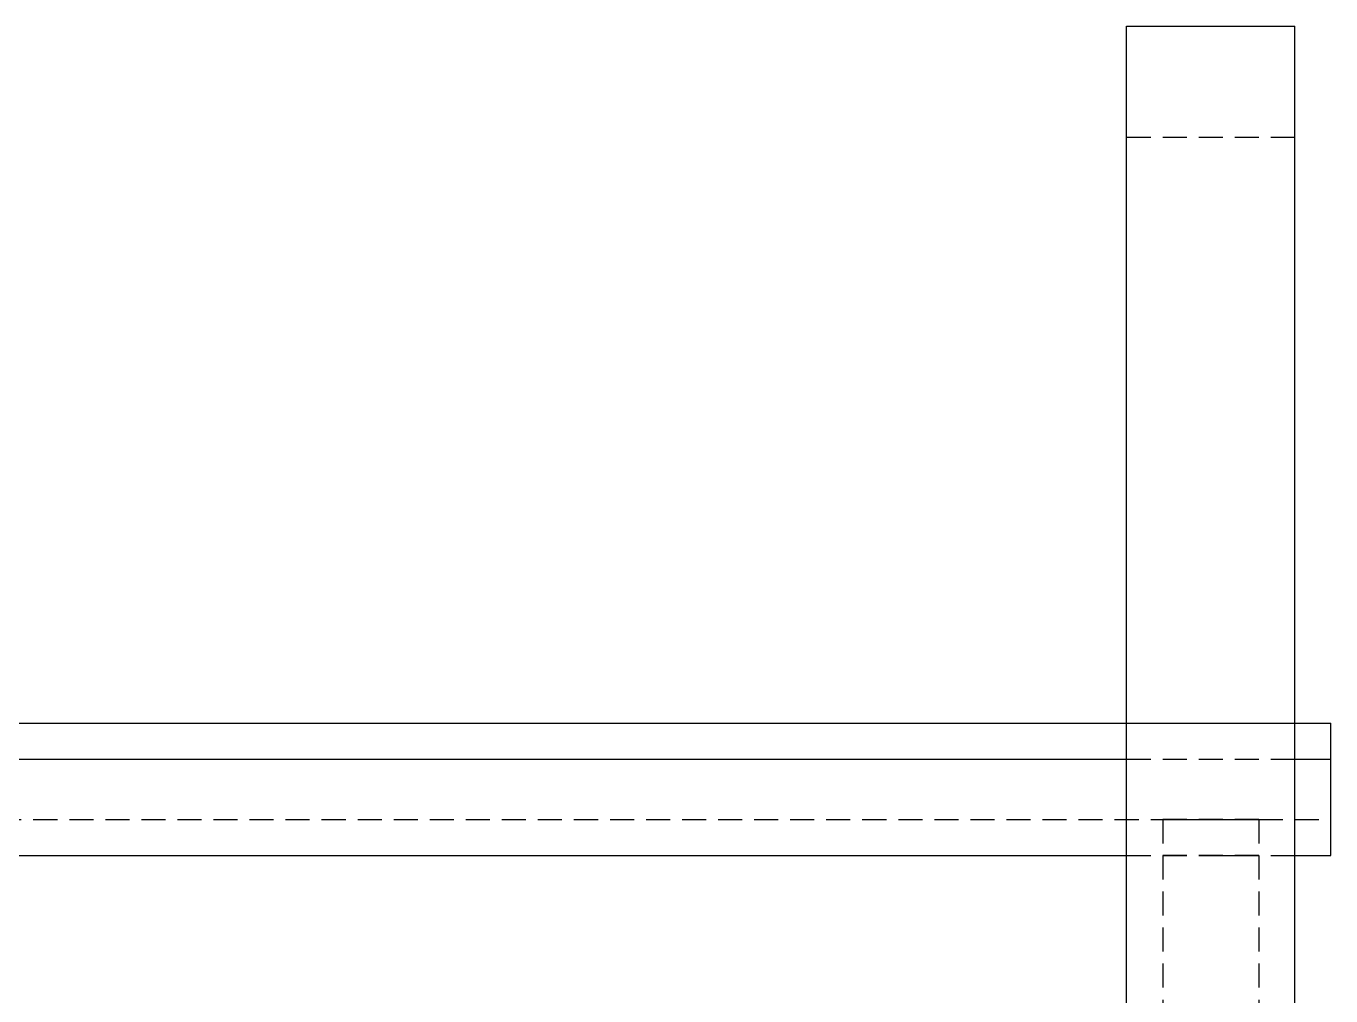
# Model space of a CAD drawing. Header units: metres. Extents: x -200 to 4040, y -1684 to 360.
# Drawn here: x 3541.4 to 3650, y -624.2 to -543.5 of the extents above; entities that cross this region are included whole.
import ezdxf

# ---------------------------------------------------------------- set-up
doc = ezdxf.new("R2010")
doc.units = ezdxf.units.M
doc.linetypes.add('DASHED2', pattern=[3, 2, -1])
doc.layers.add('GIZLI', color=8, linetype='DASHED2')
doc.layers.add('GORUNEN', color=7, linetype='Continuous')

msp = doc.modelspace()

# ---------------------------------------------------------------- linework, layer by layer
at = {"layer": 'GIZLI'}
for points in [[(3633, -635.5), (3633, -543.5)], [(3633, -543.5), (3647, -543.5)], [(3647, -635.5), (3647, -543.5)], [(3633, -644.75), (3633, -552.75)], [(3633, -552.75), (3647, -552.75)], [(3633, -644.75), (3633, -552.75)], [(3633, -552.75), (3647, -552.75)], [(3647, -644.75), (3647, -552.75)], [(3515, -601.5), (3650, -601.5)], [(3515, -601.5), (3650, -601.5)], [(3515, -601.5), (3650, -601.5)], [(3515, -601.5), (3650, -601.5)], [(3515, -601.5), (3650, -601.5)], [(3633, -601.5), (3647, -601.5)], [(3647, -612.5), (3647, -601.5)], [(3650, -609.5), (3650, -601.5)], [(3650, -609.5), (3650, -601.5)], [(3650, -609.5), (3650, -601.5)], [(3650, -609.5), (3650, -601.5)], [(3650, -609.5), (3650, -601.5)], [(3525, -604.5), (3650, -604.5)], [(3633, -604.5), (3647, -604.5)], [(3650, -612.5), (3650, -604.5)], [(3515, -609.5), (3650, -609.5)], [(3515, -609.5), (3650, -609.5)], [(3515, -609.5), (3650, -609.5)], [(3515, -609.5), (3650, -609.5)], [(3515, -609.5), (3650, -609.5)], [(3515, -609.5), (3650, -609.5)], [(3644, -609.5), (3636, -609.5)], [(3636, -609.5), (3640, -609.5)], [(3644, -609.5), (3636, -609.5)], [(3636, -609.5), (3640, -609.5)], [(3644, -609.5), (3636, -609.5)], [(3636, -609.5), (3640, -609.5)], [(3636, -609.5), (3636, -629.5)], [(3636, -609.5), (3636, -629.5)], [(3636, -609.5), (3636, -629.5)], [(3640, -609.5), (3644, -609.5)], [(3640, -609.5), (3644, -609.5)], [(3640, -609.5), (3644, -609.5)], [(3644, -609.5), (3644, -629.5)], [(3644, -609.5), (3644, -629.5)], [(3644, -609.5), (3644, -629.5)], [(3525, -612.5), (3650, -612.5)], [(3633, -612.5), (3647, -612.5)], [(3644, -612.5), (3636, -612.5)], [(3636, -612.5), (3640, -612.5)], [(3636, -612.5), (3636, -632.5)], [(3640, -612.5), (3644, -612.5)], [(3644, -612.5), (3644, -632.5)]]:
    msp.add_lwpolyline(points, dxfattribs=at)
at = {"layer": 'GORUNEN'}
for points in [[(3633, -635.5), (3633, -543.5)], [(3633, -543.5), (3647, -543.5)], [(3647, -635.5), (3647, -543.5)], [(3647, -601.5), (3647, -552.75)], [(3515, -601.5), (3633, -601.5)], [(3647, -601.5), (3650, -601.5)], [(3650, -609.5), (3650, -601.5)], [(3525, -604.5), (3633, -604.5)], [(3647, -604.5), (3650, -604.5)], [(3650, -612.5), (3650, -604.5)], [(3525, -612.5), (3633, -612.5)], [(3647, -626.5), (3647, -612.5)], [(3647, -612.5), (3650, -612.5)]]:
    msp.add_lwpolyline(points, dxfattribs=at)

doc.saveas('drawing.dxf')
